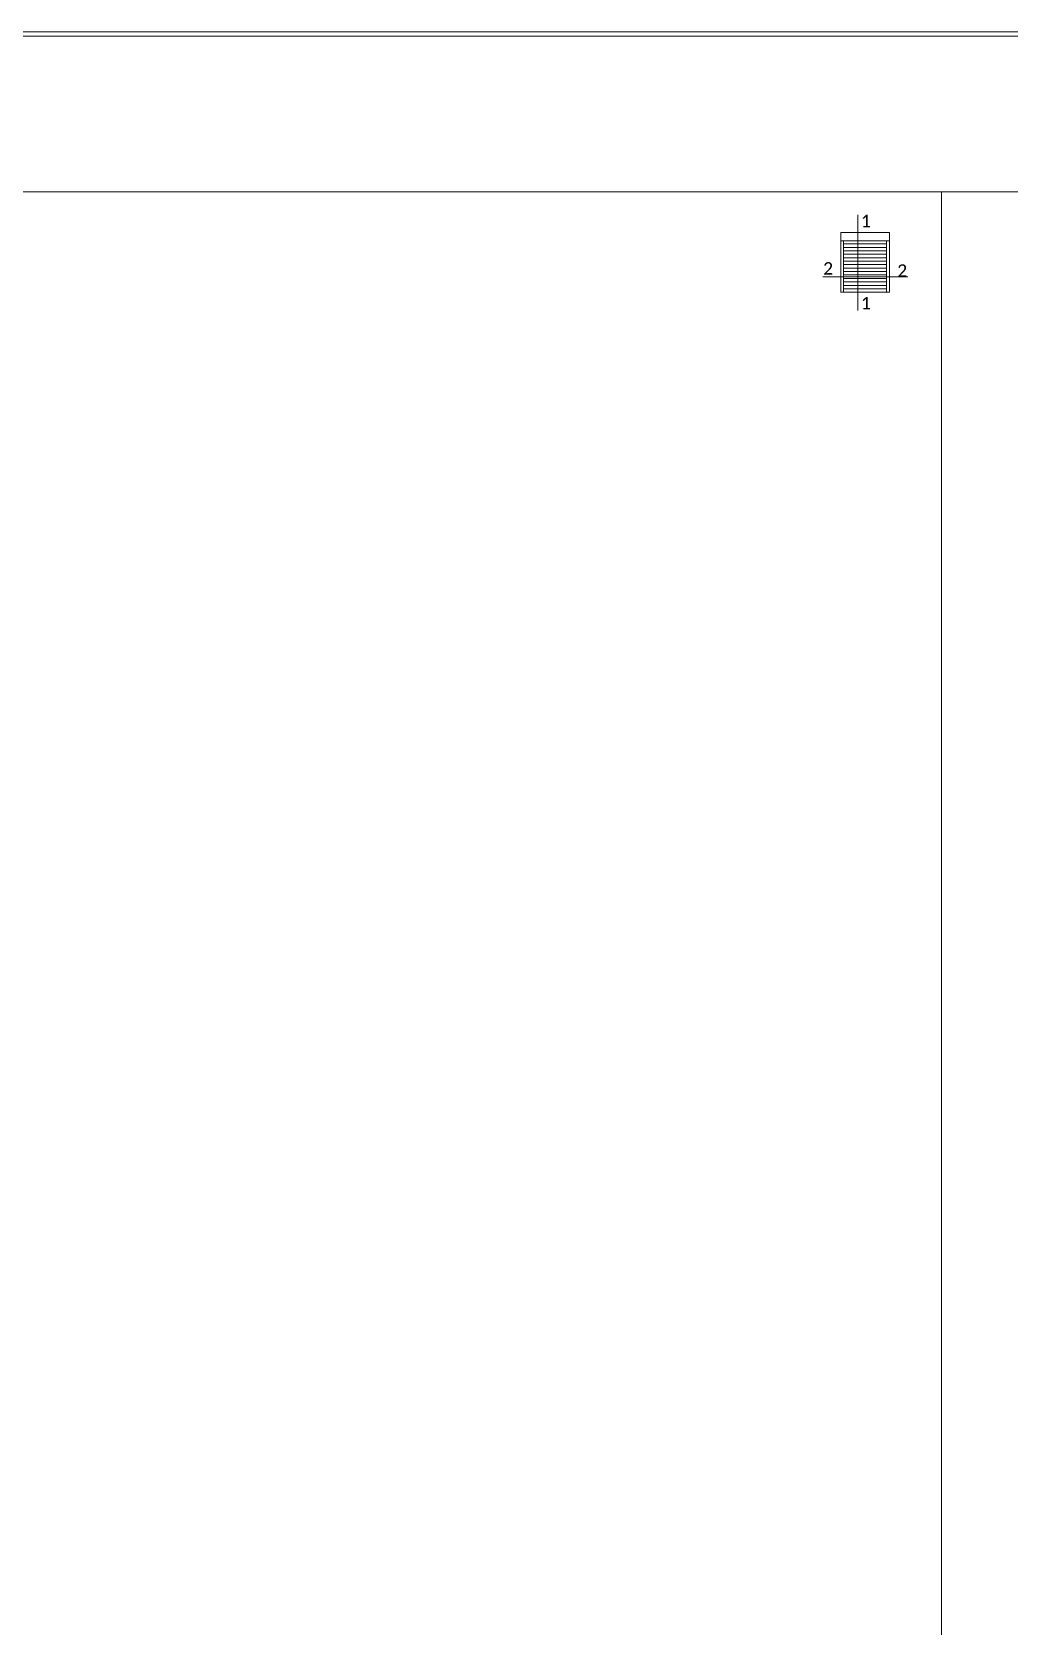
# Model space of a CAD drawing. Header units: millimetres. Extents: x 0 to 7790, y 0 to 17467.
# Drawn here: x 1522 to 2621, y 9132 to 10925 of the extents above; entities that cross this region are included whole.
import ezdxf

# ---------------------------------------------------------------- set-up
doc = ezdxf.new("R2010")
doc.units = ezdxf.units.MM
doc.layers.add('_MB_pomocnicze_niedrukowane', color=220, linetype='Continuous', lineweight=15, plot=False)
doc.layers.add('_MB_ramka_0.15', color=124, linetype='Continuous', lineweight=15)
doc.layers.add('_MB_widokowa_0.15', color=153, linetype='Continuous', lineweight=15)
doc.styles.add('_MB_Calibri_Light_2.5', font='calibril.ttf', dxfattribs={"height": 2.5})

msp = doc.modelspace()

# ---------------------------------------------------------------- linework, layer by layer
at = {"layer": '_MB_pomocnicze_niedrukowane'}
msp.add_lwpolyline([(45, 10745), (7745, 10745), (7745, 45), (45, 45)], close=True, dxfattribs=at)
at = {"layer": '_MB_ramka_0.15'}
for points in [[(0, 10925), (7790, 10925), (7790, 0), (0, 0)], [(5, 10920), (7785, 10920), (7785, 5), (5, 5)], [(45, 10745), (2545, 10745), (2545, 8145), (45, 8145)]]:
    msp.add_lwpolyline(points, close=True, dxfattribs=at)
at = {"layer": '_MB_widokowa_0.15'}
for points in [[(2450.912, 10719.17), (2450.912, 10691.17)], [(2431.674, 10689.95), (2486.274, 10689.95)], [(2434.824, 10632.095), (2434.824, 10689.95)], [(2450.912, 10691.17), (2450.912, 10611.545)], [(2483.124, 10632.095), (2483.124, 10689.95)], [(2483.124, 10686.485), (2434.824, 10686.485)], [(2483.124, 10682.6), (2434.824, 10682.6)], [(2483.124, 10678.715), (2434.824, 10678.715)], [(2483.124, 10674.83), (2434.824, 10674.83)], [(2483.124, 10670.945), (2434.824, 10670.945)], [(2483.124, 10667.06), (2434.824, 10667.06)], [(2483.124, 10663.175), (2434.824, 10663.175)], [(2483.124, 10659.29), (2434.824, 10659.29)], [(2483.124, 10655.405), (2434.824, 10655.405)], [(2411.424, 10649.415), (2506.914, 10649.415)], [(2483.124, 10651.52), (2434.824, 10651.52)], [(2483.124, 10647.635), (2434.824, 10647.635)], [(2483.124, 10643.75), (2434.824, 10643.75)], [(2483.124, 10639.865), (2434.824, 10639.865)], [(2483.124, 10635.98), (2434.824, 10635.98)]]:
    msp.add_lwpolyline(points, dxfattribs=at)
msp.add_lwpolyline([(2431.674, 10699.4), (2486.274, 10699.4), (2486.274, 10632.095), (2431.674, 10632.095)], close=True, dxfattribs=at)

# ---------------------------------------------------------------- texts
at = {"layer": '_MB_widokowa_0.15', "char_height": 14, "width": 13.66942, "attachment_point": 4, "style": '_MB_Calibri_Light_2.5'}
for s, insert in [('{\\fCalibri Light|b0|i0|c238|p34;1}', (2454.303, 10712.218)), ('{\\fCalibri Light|b0|i0|c238|p34;2}', (2411.873, 10658.904)), ('{\\fCalibri Light|b0|i0|c238|p34;2}', (2495.18, 10656.474)), ('{\\fCalibri Light|b0|i0|c238|p34;1}', (2454.303, 10619.865))]:
    msp.add_mtext(s, dxfattribs=dict(at, insert=insert))

doc.saveas('drawing.dxf')
